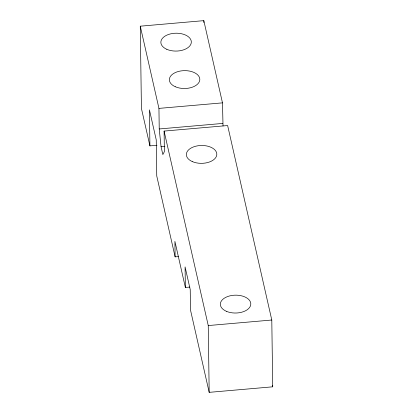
<?xml version="1.0" encoding="UTF-8"?>
<svg xmlns="http://www.w3.org/2000/svg" width="413" height="413" viewBox="0 0 413 413"><rect width="100%" height="100%" fill="white"/><g stroke="black" fill="none" stroke-linecap="round" stroke-linejoin="round"><path stroke-width="0.62" d="M156.981 145.278L149.919 145.892L141.427 108.469L140.275 26.184L203.816 20.65L222.483 102.863L223.03 125.955M140.275 26.184L158.943 108.392L222.483 102.863M189.856 287.061L185.365 287.453L185.076 266.881L190.228 289.57L190.517 310.137L209.184 392.35L272.725 386.816L271.79 320.023L227.635 125.547L164.095 131.081L164.379 151.654L162.851 154.576L161.044 146.615L159.227 128.964L222.772 123.43M161.044 146.615L164.895 146.279M149.919 145.892L149.418 109.827L156.243 139.883L156.744 175.948L175.117 256.865L178.328 256.587M164.095 131.081L208.25 325.558L271.79 320.023M272.441 385.561L272.725 386.816M185.365 287.453L174.905 241.373L175.117 256.865M208.25 325.558L209.184 392.35M203.816 20.65L203.841 22.581M158.943 108.392L159.227 128.964M192.324 161.591A15.24 8.936 -0.8 0 0 216.696 155.427A15.24 8.936 -0.8 0 0 195.736 146.212A15.24 8.936 -0.8 0 0 192.324 161.591M226.309 311.278A15.24 8.936 -0.8 0 0 250.681 305.114A15.24 8.936 -0.8 0 0 229.721 295.899A15.24 8.936 -0.8 0 0 226.309 311.278M166.831 49.328A15.24 8.936 -0.8 0 0 191.204 43.164A15.24 8.936 -0.8 0 0 170.244 33.949A15.24 8.936 -0.8 0 0 166.831 49.328M175.329 86.751A15.24 8.936 -0.8 0 0 199.701 80.587A15.24 8.936 -0.8 0 0 178.741 71.372A15.24 8.936 -0.8 0 0 175.329 86.751"/></g></svg>
